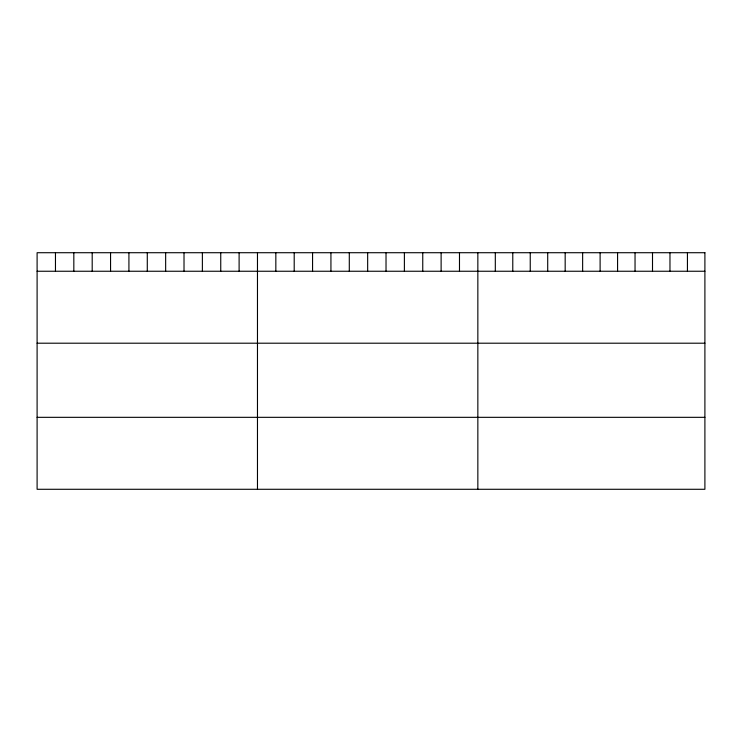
<?xml version="1.0" encoding="UTF-8"?>
<svg xmlns="http://www.w3.org/2000/svg" width="742" height="742" viewBox="0 0 742 742"><rect width="100%" height="100%" fill="white"/><g stroke="black" fill="none" stroke-linecap="round" stroke-linejoin="round"><path stroke-width="1.11" d="M37.1 271.247L704.9 271.247M37.1 343.203L704.9 343.203M37.1 417.329L704.9 417.329M687.435 252.716L687.435 271.247M669.97 252.716L669.97 271.247M652.506 252.716L652.506 271.247M635.041 252.716L635.041 271.247M617.576 252.716L617.576 271.247M600.111 252.716L600.111 271.247M582.637 252.716L582.637 271.247M565.172 252.716L565.172 271.247M547.707 252.716L547.707 271.247M530.242 252.716L530.242 271.247M512.778 252.716L512.778 271.247M495.313 252.716L495.313 271.247M477.848 252.716L477.848 489.284M459.483 252.716L459.483 271.247M441.119 252.716L441.119 271.247M422.755 252.716L422.755 271.247M404.39 252.716L404.39 271.247M386.025 252.716L386.025 271.247M367.661 252.716L367.661 271.247M349.297 252.716L349.297 271.247M330.932 252.716L330.932 271.247M312.567 252.716L312.567 271.247M294.203 252.716L294.203 271.247M275.838 252.716L275.838 271.247M257.474 252.716L257.474 489.284M239.109 252.716L239.109 271.247M220.745 252.716L220.745 271.247M202.38 252.716L202.38 271.247M184.016 252.716L184.016 271.247M165.651 252.716L165.651 271.247M147.287 252.716L147.287 271.247M128.922 252.716L128.922 271.247M110.558 252.716L110.558 271.247M92.194 252.716L92.194 271.247M73.829 252.716L73.829 271.247M55.464 252.716L55.464 271.247M704.9 252.716L37.1 252.716L37.1 489.284L704.9 489.284L704.9 252.716"/></g></svg>
